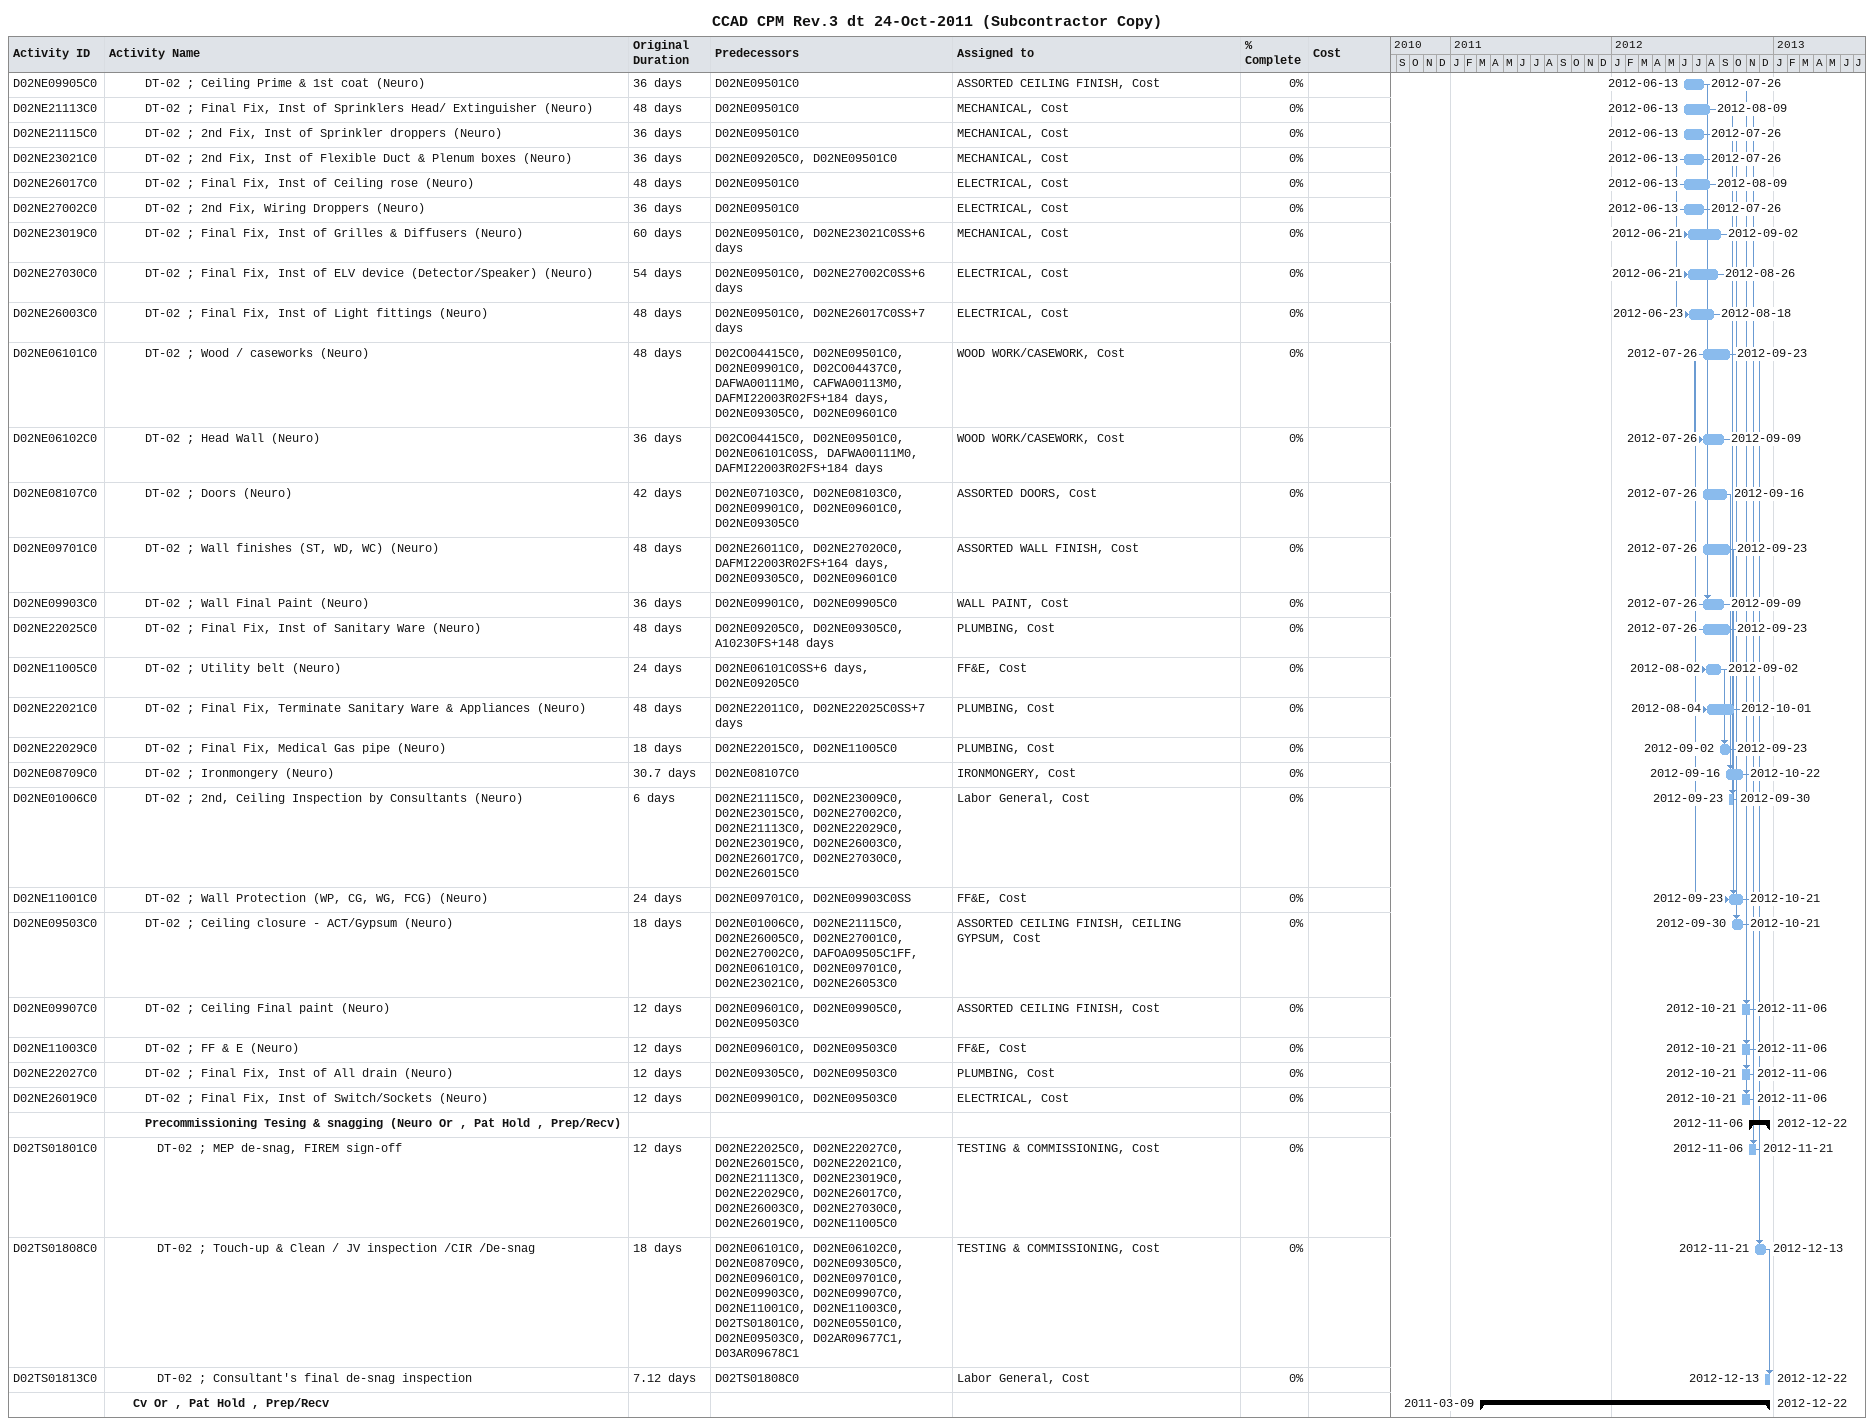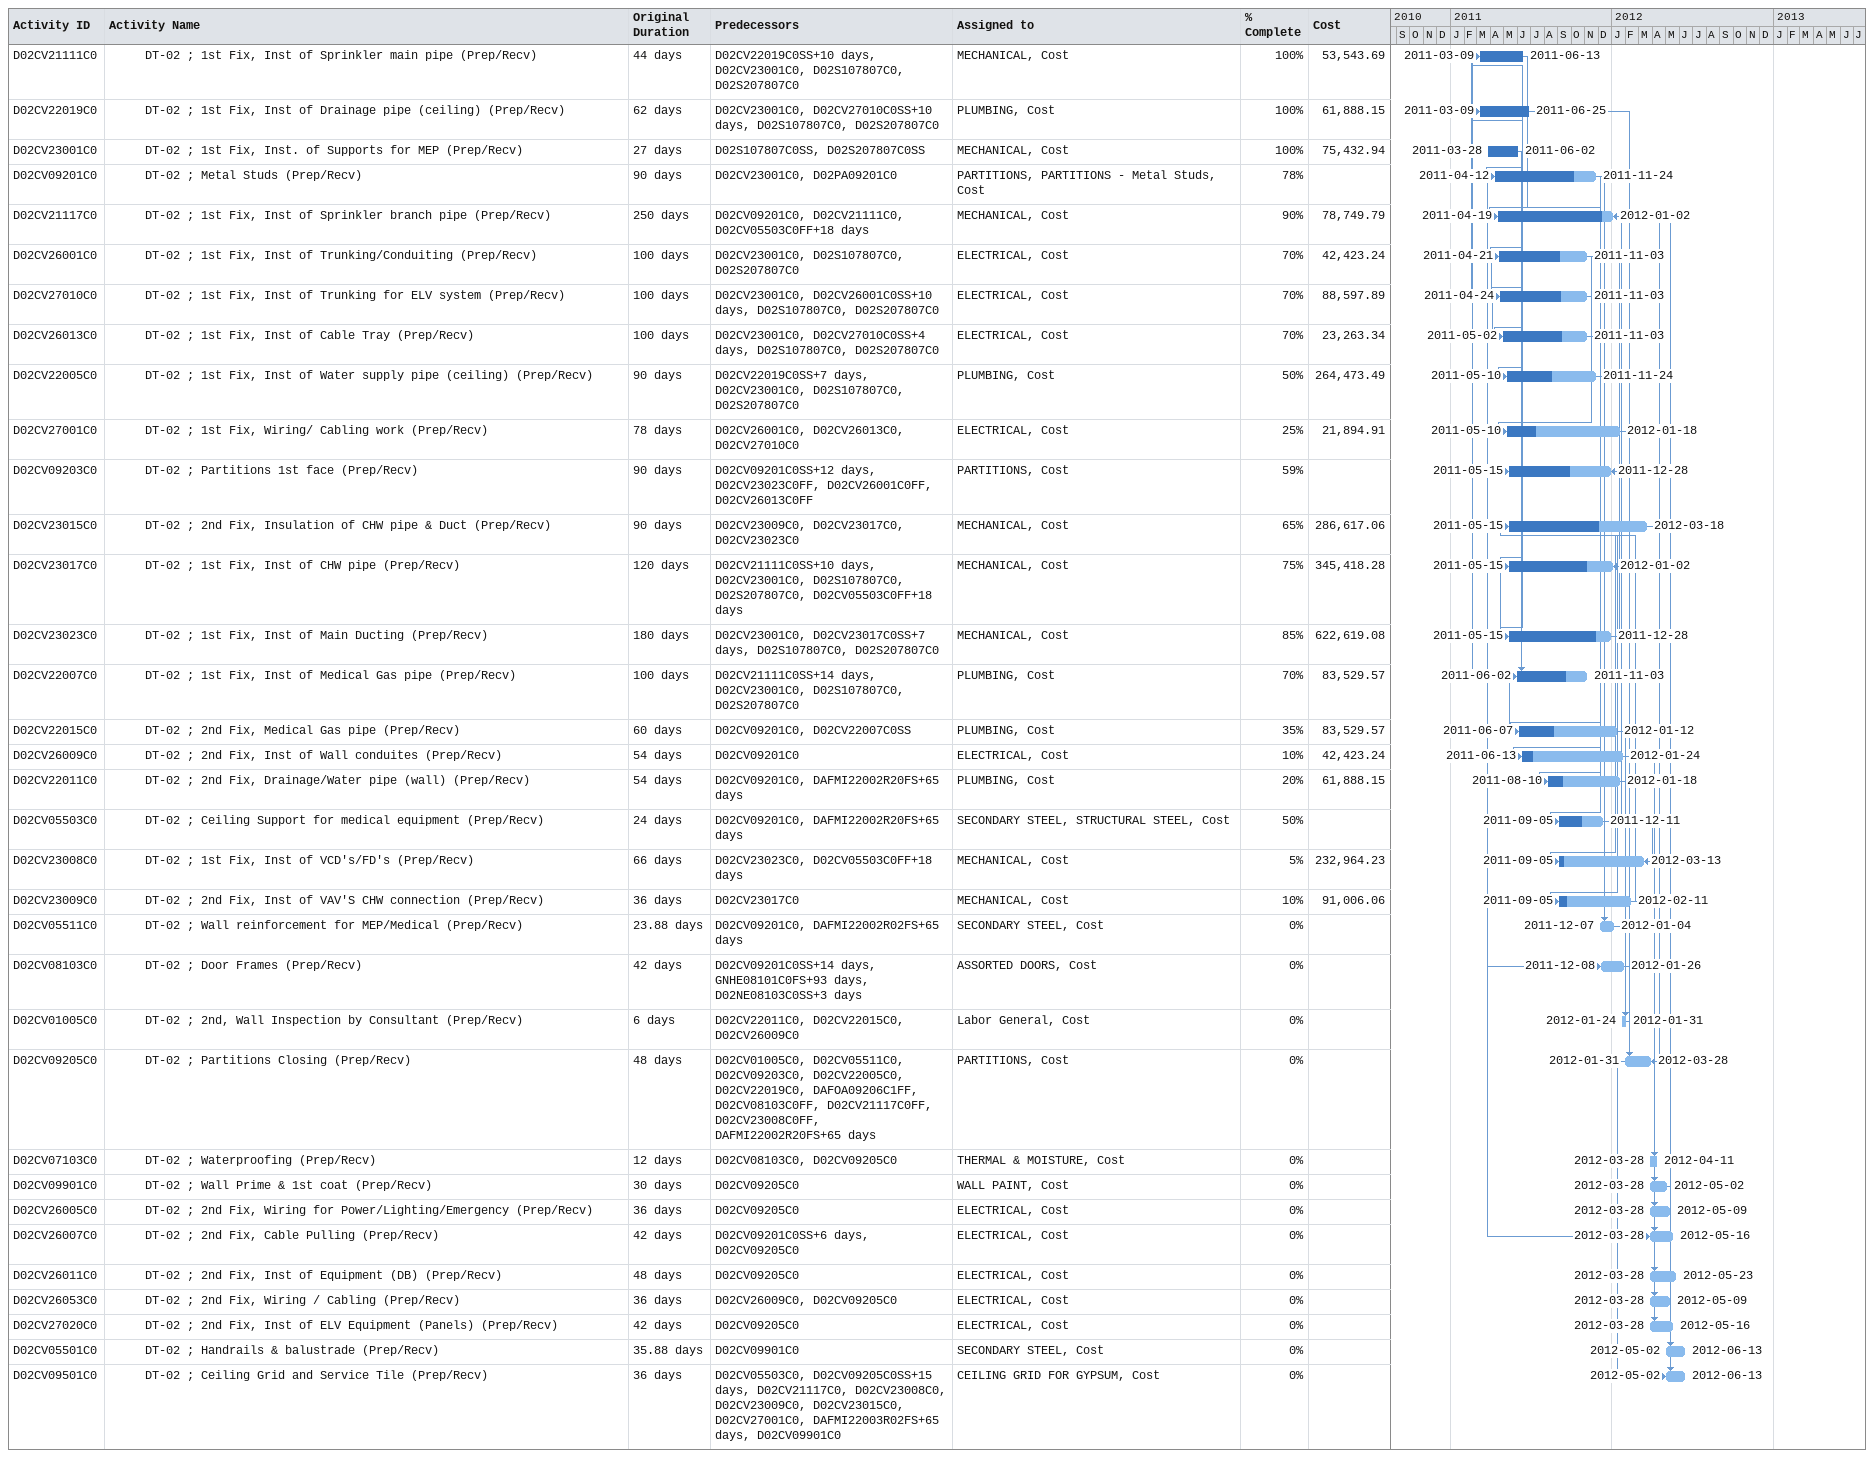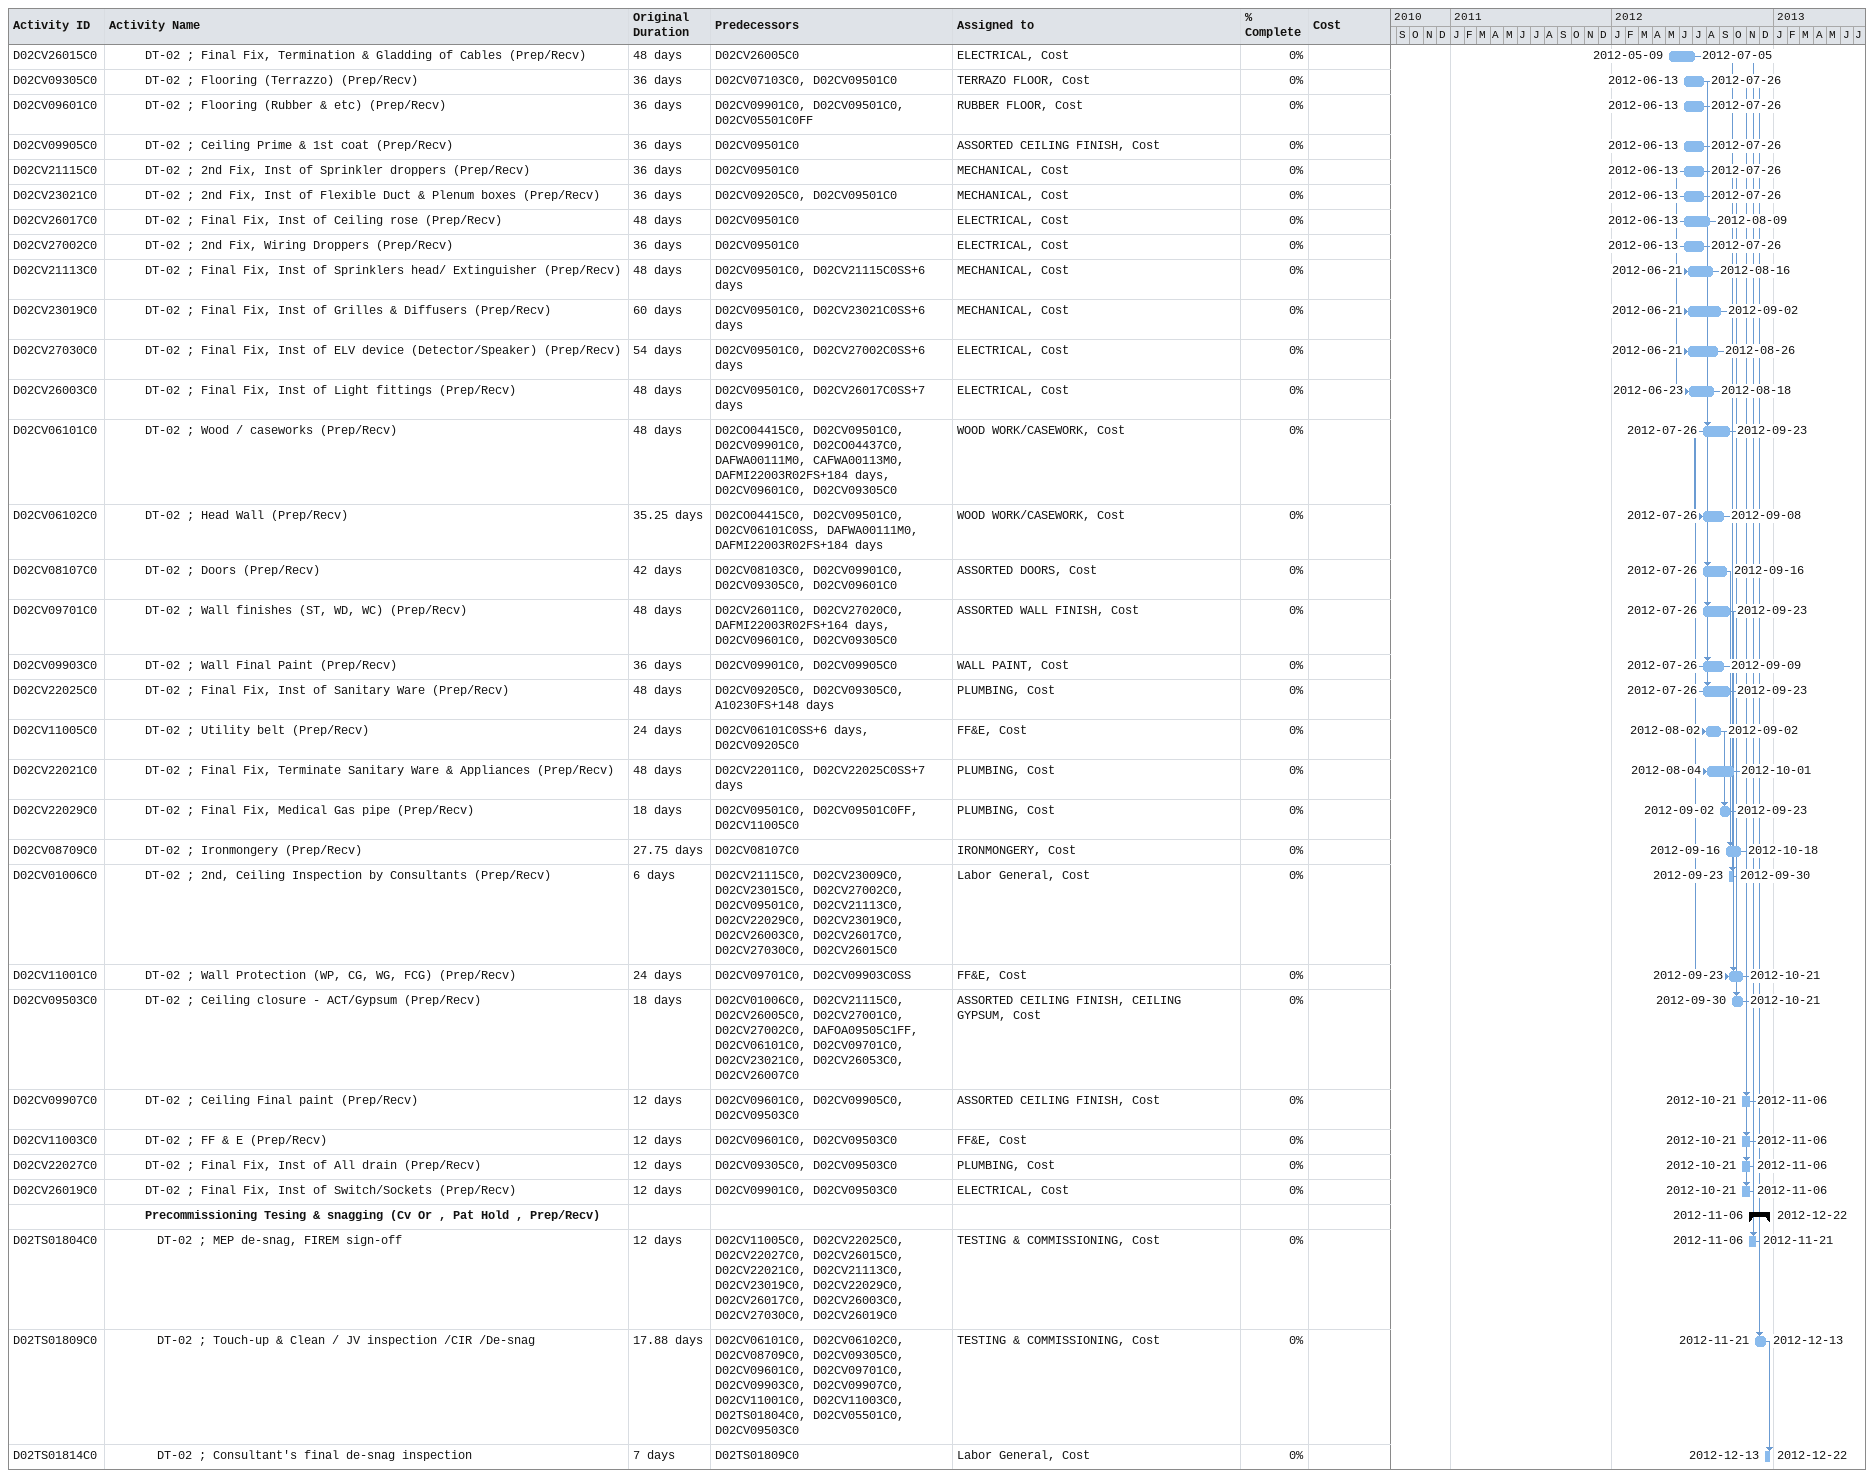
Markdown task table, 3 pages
CCAD CPM Rev.3 dt 24-Oct-2011 (Subcontractor Copy)

| ID | Level | Task | Original duration | Start | Finish | Predecessors | Resources | % complete | Cost |
|---|---|---|---|---|---|---|---|---|---|
| D02NE09905C0 | 4 | DT-02 ; Ceiling Prime & 1st coat (Neuro) | 36d | 2012-06-13 | 2012-07-26 | D02NE09501C0 | ASSORTED CEILING FINISH, Cost | 0 |  |
| D02NE21113C0 | 4 | DT-02 ; Final Fix, Inst of Sprinklers Head/ Extinguisher (Neuro) | 48d | 2012-06-13 | 2012-08-09 | D02NE09501C0 | MECHANICAL, Cost | 0 |  |
| D02NE21115C0 | 4 | DT-02 ; 2nd Fix, Inst of Sprinkler droppers (Neuro) | 36d | 2012-06-13 | 2012-07-26 | D02NE09501C0 | MECHANICAL, Cost | 0 |  |
| D02NE23021C0 | 4 | DT-02 ; 2nd Fix, Inst of Flexible Duct & Plenum boxes (Neuro) | 36d | 2012-06-13 | 2012-07-26 | D02NE09205C0, D02NE09501C0 | MECHANICAL, Cost | 0 |  |
| D02NE26017C0 | 4 | DT-02 ; Final Fix, Inst of Ceiling rose (Neuro) | 48d | 2012-06-13 | 2012-08-09 | D02NE09501C0 | ELECTRICAL, Cost | 0 |  |
| D02NE27002C0 | 4 | DT-02 ; 2nd Fix, Wiring Droppers (Neuro) | 36d | 2012-06-13 | 2012-07-26 | D02NE09501C0 | ELECTRICAL, Cost | 0 |  |
| D02NE23019C0 | 4 | DT-02 ; Final Fix, Inst of Grilles & Diffusers (Neuro) | 60d | 2012-06-21 | 2012-09-02 | D02NE09501C0, D02NE23021C0SS+6d | MECHANICAL, Cost | 0 |  |
| D02NE27030C0 | 4 | DT-02 ; Final Fix, Inst of ELV device (Detector/Speaker) (Neuro) | 54d | 2012-06-21 | 2012-08-26 | D02NE09501C0, D02NE27002C0SS+6d | ELECTRICAL, Cost | 0 |  |
| D02NE26003C0 | 4 | DT-02 ; Final Fix, Inst of Light fittings (Neuro) | 48d | 2012-06-23 | 2012-08-18 | D02NE09501C0, D02NE26017C0SS+7d | ELECTRICAL, Cost | 0 |  |
| D02NE06101C0 | 4 | DT-02 ; Wood / caseworks (Neuro) | 48d | 2012-07-26 | 2012-09-23 | D02CO04415C0, D02NE09501C0, D02NE09901C0, D02CO04437C0, DAFWA00111M0, CAFWA00113M0, DAFMI22003R02FS+184d, D02NE09305C0, D02NE09601C0 | WOOD WORK/CASEWORK, Cost | 0 |  |
| D02NE06102C0 | 4 | DT-02 ; Head Wall (Neuro) | 36d | 2012-07-26 | 2012-09-09 | D02CO04415C0, D02NE09501C0, D02NE06101C0SS, DAFWA00111M0, DAFMI22003R02FS+184d | WOOD WORK/CASEWORK, Cost | 0 |  |
| D02NE08107C0 | 4 | DT-02 ; Doors (Neuro) | 42d | 2012-07-26 | 2012-09-16 | D02NE07103C0, D02NE08103C0, D02NE09901C0, D02NE09601C0, D02NE09305C0 | ASSORTED DOORS, Cost | 0 |  |
| D02NE09701C0 | 4 | DT-02 ; Wall finishes (ST, WD, WC) (Neuro) | 48d | 2012-07-26 | 2012-09-23 | D02NE26011C0, D02NE27020C0, DAFMI22003R02FS+164d, D02NE09305C0, D02NE09601C0 | ASSORTED WALL FINISH, Cost | 0 |  |
| D02NE09903C0 | 4 | DT-02 ; Wall Final Paint (Neuro) | 36d | 2012-07-26 | 2012-09-09 | D02NE09901C0, D02NE09905C0 | WALL PAINT, Cost | 0 |  |
| D02NE22025C0 | 4 | DT-02 ; Final Fix, Inst of Sanitary Ware (Neuro) | 48d | 2012-07-26 | 2012-09-23 | D02NE09205C0, D02NE09305C0, A10230FS+148d | PLUMBING, Cost | 0 |  |
| D02NE11005C0 | 4 | DT-02 ; Utility belt (Neuro) | 24d | 2012-08-02 | 2012-09-02 | D02NE06101C0SS+6d, D02NE09205C0 | FF&E, Cost | 0 |  |
| D02NE22021C0 | 4 | DT-02 ; Final Fix, Terminate Sanitary Ware & Appliances (Neuro) | 48d | 2012-08-04 | 2012-10-01 | D02NE22011C0, D02NE22025C0SS+7d | PLUMBING, Cost | 0 |  |
| D02NE22029C0 | 4 | DT-02 ; Final Fix, Medical Gas pipe (Neuro) | 18d | 2012-09-02 | 2012-09-23 | D02NE22015C0, D02NE11005C0 | PLUMBING, Cost | 0 |  |
| D02NE08709C0 | 4 | DT-02 ; Ironmongery (Neuro) | 30.7d | 2012-09-16 | 2012-10-22 | D02NE08107C0 | IRONMONGERY, Cost | 0 |  |
| D02NE01006C0 | 4 | DT-02 ; 2nd, Ceiling Inspection by Consultants (Neuro) | 6d | 2012-09-23 | 2012-09-30 | D02NE21115C0, D02NE23009C0, D02NE23015C0, D02NE27002C0, D02NE21113C0, D02NE22029C0, D02NE23019C0, D02NE26003C0, D02NE26017C0, D02NE27030C0, D02NE26015C0 | Labor General, Cost | 0 |  |
| D02NE11001C0 | 4 | DT-02 ; Wall Protection (WP, CG, WG, FCG) (Neuro) | 24d | 2012-09-23 | 2012-10-21 | D02NE09701C0, D02NE09903C0SS | FF&E, Cost | 0 |  |
| D02NE09503C0 | 4 | DT-02 ; Ceiling closure - ACT/Gypsum (Neuro) | 18d | 2012-09-30 | 2012-10-21 | D02NE01006C0, D02NE21115C0, D02NE26005C0, D02NE27001C0, D02NE27002C0, DAFOA09505C1FF, D02NE06101C0, D02NE09701C0, D02NE23021C0, D02NE26053C0 | ASSORTED CEILING FINISH, CEILING GYPSUM, Cost | 0 |  |
| D02NE09907C0 | 4 | DT-02 ; Ceiling Final paint (Neuro) | 12d | 2012-10-21 | 2012-11-06 | D02NE09601C0, D02NE09905C0, D02NE09503C0 | ASSORTED CEILING FINISH, Cost | 0 |  |
| D02NE11003C0 | 4 | DT-02 ; FF & E (Neuro) | 12d | 2012-10-21 | 2012-11-06 | D02NE09601C0, D02NE09503C0 | FF&E, Cost | 0 |  |
| D02NE22027C0 | 4 | DT-02 ; Final Fix, Inst of All drain (Neuro) | 12d | 2012-10-21 | 2012-11-06 | D02NE09305C0, D02NE09503C0 | PLUMBING, Cost | 0 |  |
| D02NE26019C0 | 4 | DT-02 ; Final Fix, Inst of Switch/Sockets (Neuro) | 12d | 2012-10-21 | 2012-11-06 | D02NE09901C0, D02NE09503C0 | ELECTRICAL, Cost | 0 |  |
|  | 4 | **Precommissioning Tesing & snagging (Neuro Or , Pat Hold , Prep/Recv)** |  | 2012-11-06 | 2012-12-22 |  |  |  |  |
| D02TS01801C0 | 5 | DT-02 ; MEP de-snag, FIREM sign-off | 12d | 2012-11-06 | 2012-11-21 | D02NE22025C0, D02NE22027C0, D02NE26015C0, D02NE22021C0, D02NE21113C0, D02NE23019C0, D02NE22029C0, D02NE26017C0, D02NE26003C0, D02NE27030C0, D02NE26019C0, D02NE11005C0 | TESTING & COMMISSIONING, Cost | 0 |  |
| D02TS01808C0 | 5 | DT-02 ; Touch-up & Clean / JV inspection /CIR /De-snag | 18d | 2012-11-21 | 2012-12-13 | D02NE06101C0, D02NE06102C0, D02NE08709C0, D02NE09305C0, D02NE09601C0, D02NE09701C0, D02NE09903C0, D02NE09907C0, D02NE11001C0, D02NE11003C0, D02TS01801C0, D02NE05501C0, D02NE09503C0, D02AR09677C1, D03AR09678C1 | TESTING & COMMISSIONING, Cost | 0 |  |
| D02TS01813C0 | 5 | DT-02 ; Consultant's final de-snag inspection | 7.12d | 2012-12-13 | 2012-12-22 | D02TS01808C0 | Labor General, Cost | 0 |  |
|  | 3 | **Cv Or , Pat Hold , Prep/Recv** |  | 2011-03-09 | 2012-12-22 |  |  |  |  |
| D02CV21111C0 | 4 | DT-02 ; 1st Fix, Inst of Sprinkler main pipe (Prep/Recv) | 44d | 2011-03-09 | 2011-06-13 | D02CV22019C0SS+10d, D02CV23001C0, D02S107807C0, D02S207807C0 | MECHANICAL, Cost | 100 | 53543.69 |
| D02CV22019C0 | 4 | DT-02 ; 1st Fix, Inst of Drainage pipe (ceiling) (Prep/Recv) | 62d | 2011-03-09 | 2011-06-25 | D02CV23001C0, D02CV27010C0SS+10d, D02S107807C0, D02S207807C0 | PLUMBING, Cost | 100 | 61888.15 |
| D02CV23001C0 | 4 | DT-02 ; 1st Fix, Inst. of Supports for MEP (Prep/Recv) | 27d | 2011-03-28 | 2011-06-02 | D02S107807C0SS, D02S207807C0SS | MECHANICAL, Cost | 100 | 75432.94 |
| D02CV09201C0 | 4 | DT-02 ; Metal Studs (Prep/Recv) | 90d | 2011-04-12 | 2011-11-24 | D02CV23001C0, D02PA09201C0 | PARTITIONS, PARTITIONS - Metal Studs, Cost | 78 |  |
| D02CV21117C0 | 4 | DT-02 ; 1st Fix, Inst of Sprinkler branch pipe (Prep/Recv) | 250d | 2011-04-19 | 2012-01-02 | D02CV09201C0, D02CV21111C0, D02CV05503C0FF+18d | MECHANICAL, Cost | 90 | 78749.79 |
| D02CV26001C0 | 4 | DT-02 ; 1st Fix, Inst of Trunking/Conduiting (Prep/Recv) | 100d | 2011-04-21 | 2011-11-03 | D02CV23001C0, D02S107807C0, D02S207807C0 | ELECTRICAL, Cost | 70 | 42423.24 |
| D02CV27010C0 | 4 | DT-02 ; 1st Fix, Inst of Trunking for ELV system (Prep/Recv) | 100d | 2011-04-24 | 2011-11-03 | D02CV23001C0, D02CV26001C0SS+10d, D02S107807C0, D02S207807C0 | ELECTRICAL, Cost | 70 | 88597.89 |
| D02CV26013C0 | 4 | DT-02 ; 1st Fix, Inst of Cable Tray (Prep/Recv) | 100d | 2011-05-02 | 2011-11-03 | D02CV23001C0, D02CV27010C0SS+4d, D02S107807C0, D02S207807C0 | ELECTRICAL, Cost | 70 | 23263.34 |
| D02CV22005C0 | 4 | DT-02 ; 1st Fix, Inst of Water supply pipe (ceiling) (Prep/Recv) | 90d | 2011-05-10 | 2011-11-24 | D02CV22019C0SS+7d, D02CV23001C0, D02S107807C0, D02S207807C0 | PLUMBING, Cost | 50 | 264473.49 |
| D02CV27001C0 | 4 | DT-02 ; 1st Fix, Wiring/ Cabling work (Prep/Recv) | 78d | 2011-05-10 | 2012-01-18 | D02CV26001C0, D02CV26013C0, D02CV27010C0 | ELECTRICAL, Cost | 25 | 21894.91 |
| D02CV09203C0 | 4 | DT-02 ; Partitions 1st face (Prep/Recv) | 90d | 2011-05-15 | 2011-12-28 | D02CV09201C0SS+12d, D02CV23023C0FF, D02CV26001C0FF, D02CV26013C0FF | PARTITIONS, Cost | 59 |  |
| D02CV23015C0 | 4 | DT-02 ; 2nd Fix, Insulation of CHW pipe & Duct (Prep/Recv) | 90d | 2011-05-15 | 2012-03-18 | D02CV23009C0, D02CV23017C0, D02CV23023C0 | MECHANICAL, Cost | 65 | 286617.06 |
| D02CV23017C0 | 4 | DT-02 ; 1st Fix, Inst of CHW pipe (Prep/Recv) | 120d | 2011-05-15 | 2012-01-02 | D02CV21111C0SS+10d, D02CV23001C0, D02S107807C0, D02S207807C0, D02CV05503C0FF+18d | MECHANICAL, Cost | 75 | 345418.28 |
| D02CV23023C0 | 4 | DT-02 ; 1st Fix, Inst of Main Ducting (Prep/Recv) | 180d | 2011-05-15 | 2011-12-28 | D02CV23001C0, D02CV23017C0SS+7d, D02S107807C0, D02S207807C0 | MECHANICAL, Cost | 85 | 622619.08 |
| D02CV22007C0 | 4 | DT-02 ; 1st Fix, Inst of Medical Gas pipe (Prep/Recv) | 100d | 2011-06-02 | 2011-11-03 | D02CV21111C0SS+14d, D02CV23001C0, D02S107807C0, D02S207807C0 | PLUMBING, Cost | 70 | 83529.57 |
| D02CV22015C0 | 4 | DT-02 ; 2nd Fix, Medical Gas pipe (Prep/Recv) | 60d | 2011-06-07 | 2012-01-12 | D02CV09201C0, D02CV22007C0SS | PLUMBING, Cost | 35 | 83529.57 |
| D02CV26009C0 | 4 | DT-02 ; 2nd Fix, Inst of Wall conduites (Prep/Recv) | 54d | 2011-06-13 | 2012-01-24 | D02CV09201C0 | ELECTRICAL, Cost | 10 | 42423.24 |
| D02CV22011C0 | 4 | DT-02 ; 2nd Fix, Drainage/Water pipe (wall) (Prep/Recv) | 54d | 2011-08-10 | 2012-01-18 | D02CV09201C0, DAFMI22002R20FS+65d | PLUMBING, Cost | 20 | 61888.15 |
| D02CV05503C0 | 4 | DT-02 ; Ceiling Support for medical equipment (Prep/Recv) | 24d | 2011-09-05 | 2011-12-11 | D02CV09201C0, DAFMI22002R20FS+65d | SECONDARY STEEL, STRUCTURAL STEEL, Cost | 50 |  |
| D02CV23008C0 | 4 | DT-02 ; 1st Fix, Inst of VCD's/FD's (Prep/Recv) | 66d | 2011-09-05 | 2012-03-13 | D02CV23023C0, D02CV05503C0FF+18d | MECHANICAL, Cost | 5 | 232964.23 |
| D02CV23009C0 | 4 | DT-02 ; 2nd Fix, Inst of VAV'S CHW connection (Prep/Recv) | 36d | 2011-09-05 | 2012-02-11 | D02CV23017C0 | MECHANICAL, Cost | 10 | 91006.06 |
| D02CV05511C0 | 4 | DT-02 ; Wall reinforcement for MEP/Medical (Prep/Recv) | 23.88d | 2011-12-07 | 2012-01-04 | D02CV09201C0, DAFMI22002R02FS+65d | SECONDARY STEEL, Cost | 0 |  |
| D02CV08103C0 | 4 | DT-02 ; Door Frames (Prep/Recv) | 42d | 2011-12-08 | 2012-01-26 | D02CV09201C0SS+14d, GNHE08101C0FS+93d, D02NE08103C0SS+3d | ASSORTED DOORS, Cost | 0 |  |
| D02CV01005C0 | 4 | DT-02 ; 2nd, Wall Inspection by Consultant (Prep/Recv) | 6d | 2012-01-24 | 2012-01-31 | D02CV22011C0, D02CV22015C0, D02CV26009C0 | Labor General, Cost | 0 |  |
| D02CV09205C0 | 4 | DT-02 ; Partitions Closing (Prep/Recv) | 48d | 2012-01-31 | 2012-03-28 | D02CV01005C0, D02CV05511C0, D02CV09203C0, D02CV22005C0, D02CV22019C0, DAFOA09206C1FF, D02CV08103C0FF, D02CV21117C0FF, D02CV23008C0FF, DAFMI22002R20FS+65d | PARTITIONS, Cost | 0 |  |
| D02CV07103C0 | 4 | DT-02 ; Waterproofing (Prep/Recv) | 12d | 2012-03-28 | 2012-04-11 | D02CV08103C0, D02CV09205C0 | THERMAL & MOISTURE, Cost | 0 |  |
| D02CV09901C0 | 4 | DT-02 ; Wall Prime & 1st coat (Prep/Recv) | 30d | 2012-03-28 | 2012-05-02 | D02CV09205C0 | WALL PAINT, Cost | 0 |  |
| D02CV26005C0 | 4 | DT-02 ; 2nd Fix, Wiring for Power/Lighting/Emergency (Prep/Recv) | 36d | 2012-03-28 | 2012-05-09 | D02CV09205C0 | ELECTRICAL, Cost | 0 |  |
| D02CV26007C0 | 4 | DT-02 ; 2nd Fix, Cable Pulling (Prep/Recv) | 42d | 2012-03-28 | 2012-05-16 | D02CV09201C0SS+6d, D02CV09205C0 | ELECTRICAL, Cost | 0 |  |
| D02CV26011C0 | 4 | DT-02 ; 2nd Fix, Inst of Equipment (DB) (Prep/Recv) | 48d | 2012-03-28 | 2012-05-23 | D02CV09205C0 | ELECTRICAL, Cost | 0 |  |
| D02CV26053C0 | 4 | DT-02 ; 2nd Fix, Wiring / Cabling (Prep/Recv) | 36d | 2012-03-28 | 2012-05-09 | D02CV26009C0, D02CV09205C0 | ELECTRICAL, Cost | 0 |  |
| D02CV27020C0 | 4 | DT-02 ; 2nd Fix, Inst of ELV Equipment (Panels) (Prep/Recv) | 42d | 2012-03-28 | 2012-05-16 | D02CV09205C0 | ELECTRICAL, Cost | 0 |  |
| D02CV05501C0 | 4 | DT-02 ; Handrails & balustrade (Prep/Recv) | 35.88d | 2012-05-02 | 2012-06-13 | D02CV09901C0 | SECONDARY STEEL, Cost | 0 |  |
| D02CV09501C0 | 4 | DT-02 ; Ceiling Grid and Service Tile (Prep/Recv) | 36d | 2012-05-02 | 2012-06-13 | D02CV05503C0, D02CV09205C0SS+15d, D02CV21117C0, D02CV23008C0, D02CV23009C0, D02CV23015C0, D02CV27001C0, DAFMI22003R02FS+65d, D02CV09901C0 | CEILING GRID FOR GYPSUM, Cost | 0 |  |
| D02CV26015C0 | 4 | DT-02 ; Final Fix, Termination & Gladding of Cables (Prep/Recv) | 48d | 2012-05-09 | 2012-07-05 | D02CV26005C0 | ELECTRICAL, Cost | 0 |  |
| D02CV09305C0 | 4 | DT-02 ; Flooring (Terrazzo) (Prep/Recv) | 36d | 2012-06-13 | 2012-07-26 | D02CV07103C0, D02CV09501C0 | TERRAZO FLOOR, Cost | 0 |  |
| D02CV09601C0 | 4 | DT-02 ; Flooring (Rubber & etc) (Prep/Recv) | 36d | 2012-06-13 | 2012-07-26 | D02CV09901C0, D02CV09501C0, D02CV05501C0FF | RUBBER FLOOR, Cost | 0 |  |
| D02CV09905C0 | 4 | DT-02 ; Ceiling Prime & 1st coat (Prep/Recv) | 36d | 2012-06-13 | 2012-07-26 | D02CV09501C0 | ASSORTED CEILING FINISH, Cost | 0 |  |
| D02CV21115C0 | 4 | DT-02 ; 2nd Fix, Inst of Sprinkler droppers (Prep/Recv) | 36d | 2012-06-13 | 2012-07-26 | D02CV09501C0 | MECHANICAL, Cost | 0 |  |
| D02CV23021C0 | 4 | DT-02 ; 2nd Fix, Inst of Flexible Duct & Plenum boxes (Prep/Recv) | 36d | 2012-06-13 | 2012-07-26 | D02CV09205C0, D02CV09501C0 | MECHANICAL, Cost | 0 |  |
| D02CV26017C0 | 4 | DT-02 ; Final Fix, Inst of Ceiling rose (Prep/Recv) | 48d | 2012-06-13 | 2012-08-09 | D02CV09501C0 | ELECTRICAL, Cost | 0 |  |
| D02CV27002C0 | 4 | DT-02 ; 2nd Fix, Wiring Droppers (Prep/Recv) | 36d | 2012-06-13 | 2012-07-26 | D02CV09501C0 | ELECTRICAL, Cost | 0 |  |
| D02CV21113C0 | 4 | DT-02 ; Final Fix, Inst of Sprinklers head/ Extinguisher (Prep/Recv) | 48d | 2012-06-21 | 2012-08-16 | D02CV09501C0, D02CV21115C0SS+6d | MECHANICAL, Cost | 0 |  |
| D02CV23019C0 | 4 | DT-02 ; Final Fix, Inst of Grilles & Diffusers (Prep/Recv) | 60d | 2012-06-21 | 2012-09-02 | D02CV09501C0, D02CV23021C0SS+6d | MECHANICAL, Cost | 0 |  |
| D02CV27030C0 | 4 | DT-02 ; Final Fix, Inst of ELV device (Detector/Speaker) (Prep/Recv) | 54d | 2012-06-21 | 2012-08-26 | D02CV09501C0, D02CV27002C0SS+6d | ELECTRICAL, Cost | 0 |  |
| D02CV26003C0 | 4 | DT-02 ; Final Fix, Inst of Light fittings (Prep/Recv) | 48d | 2012-06-23 | 2012-08-18 | D02CV09501C0, D02CV26017C0SS+7d | ELECTRICAL, Cost | 0 |  |
| D02CV06101C0 | 4 | DT-02 ; Wood / caseworks (Prep/Recv) | 48d | 2012-07-26 | 2012-09-23 | D02CO04415C0, D02CV09501C0, D02CV09901C0, D02CO04437C0, DAFWA00111M0, CAFWA00113M0, DAFMI22003R02FS+184d, D02CV09601C0, D02CV09305C0 | WOOD WORK/CASEWORK, Cost | 0 |  |
| D02CV06102C0 | 4 | DT-02 ; Head Wall (Prep/Recv) | 35.25d | 2012-07-26 | 2012-09-08 | D02CO04415C0, D02CV09501C0, D02CV06101C0SS, DAFWA00111M0, DAFMI22003R02FS+184d | WOOD WORK/CASEWORK, Cost | 0 |  |
| D02CV08107C0 | 4 | DT-02 ; Doors (Prep/Recv) | 42d | 2012-07-26 | 2012-09-16 | D02CV08103C0, D02CV09901C0, D02CV09305C0, D02CV09601C0 | ASSORTED DOORS, Cost | 0 |  |
| D02CV09701C0 | 4 | DT-02 ; Wall finishes (ST, WD, WC) (Prep/Recv) | 48d | 2012-07-26 | 2012-09-23 | D02CV26011C0, D02CV27020C0, DAFMI22003R02FS+164d, D02CV09601C0, D02CV09305C0 | ASSORTED WALL FINISH, Cost | 0 |  |
| D02CV09903C0 | 4 | DT-02 ; Wall Final Paint (Prep/Recv) | 36d | 2012-07-26 | 2012-09-09 | D02CV09901C0, D02CV09905C0 | WALL PAINT, Cost | 0 |  |
| D02CV22025C0 | 4 | DT-02 ; Final Fix, Inst of Sanitary Ware (Prep/Recv) | 48d | 2012-07-26 | 2012-09-23 | D02CV09205C0, D02CV09305C0, A10230FS+148d | PLUMBING, Cost | 0 |  |
| D02CV11005C0 | 4 | DT-02 ; Utility belt (Prep/Recv) | 24d | 2012-08-02 | 2012-09-02 | D02CV06101C0SS+6d, D02CV09205C0 | FF&E, Cost | 0 |  |
| D02CV22021C0 | 4 | DT-02 ; Final Fix, Terminate Sanitary Ware & Appliances (Prep/Recv) | 48d | 2012-08-04 | 2012-10-01 | D02CV22011C0, D02CV22025C0SS+7d | PLUMBING, Cost | 0 |  |
| D02CV22029C0 | 4 | DT-02 ; Final Fix, Medical Gas pipe (Prep/Recv) | 18d | 2012-09-02 | 2012-09-23 | D02CV09501C0, D02CV09501C0FF, D02CV11005C0 | PLUMBING, Cost | 0 |  |
| D02CV08709C0 | 4 | DT-02 ; Ironmongery (Prep/Recv) | 27.75d | 2012-09-16 | 2012-10-18 | D02CV08107C0 | IRONMONGERY, Cost | 0 |  |
| D02CV01006C0 | 4 | DT-02 ; 2nd, Ceiling Inspection by Consultants (Prep/Recv) | 6d | 2012-09-23 | 2012-09-30 | D02CV21115C0, D02CV23009C0, D02CV23015C0, D02CV27002C0, D02CV09501C0, D02CV21113C0, D02CV22029C0, D02CV23019C0, D02CV26003C0, D02CV26017C0, D02CV27030C0, D02CV26015C0 | Labor General, Cost | 0 |  |
| D02CV11001C0 | 4 | DT-02 ; Wall Protection (WP, CG, WG, FCG) (Prep/Recv) | 24d | 2012-09-23 | 2012-10-21 | D02CV09701C0, D02CV09903C0SS | FF&E, Cost | 0 |  |
| D02CV09503C0 | 4 | DT-02 ; Ceiling closure - ACT/Gypsum (Prep/Recv) | 18d | 2012-09-30 | 2012-10-21 | D02CV01006C0, D02CV21115C0, D02CV26005C0, D02CV27001C0, D02CV27002C0, DAFOA09505C1FF, D02CV06101C0, D02CV09701C0, D02CV23021C0, D02CV26053C0, D02CV26007C0 | ASSORTED CEILING FINISH, CEILING GYPSUM, Cost | 0 |  |
| D02CV09907C0 | 4 | DT-02 ; Ceiling Final paint (Prep/Recv) | 12d | 2012-10-21 | 2012-11-06 | D02CV09601C0, D02CV09905C0, D02CV09503C0 | ASSORTED CEILING FINISH, Cost | 0 |  |
| D02CV11003C0 | 4 | DT-02 ; FF & E (Prep/Recv) | 12d | 2012-10-21 | 2012-11-06 | D02CV09601C0, D02CV09503C0 | FF&E, Cost | 0 |  |
| D02CV22027C0 | 4 | DT-02 ; Final Fix, Inst of All drain (Prep/Recv) | 12d | 2012-10-21 | 2012-11-06 | D02CV09305C0, D02CV09503C0 | PLUMBING, Cost | 0 |  |
| D02CV26019C0 | 4 | DT-02 ; Final Fix, Inst of Switch/Sockets (Prep/Recv) | 12d | 2012-10-21 | 2012-11-06 | D02CV09901C0, D02CV09503C0 | ELECTRICAL, Cost | 0 |  |
|  | 4 | **Precommissioning Tesing & snagging (Cv Or , Pat Hold , Prep/Recv)** |  | 2012-11-06 | 2012-12-22 |  |  |  |  |
| D02TS01804C0 | 5 | DT-02 ; MEP de-snag, FIREM sign-off | 12d | 2012-11-06 | 2012-11-21 | D02CV11005C0, D02CV22025C0, D02CV22027C0, D02CV26015C0, D02CV22021C0, D02CV21113C0, D02CV23019C0, D02CV22029C0, D02CV26017C0, D02CV26003C0, D02CV27030C0, D02CV26019C0 | TESTING & COMMISSIONING, Cost | 0 |  |
| D02TS01809C0 | 5 | DT-02 ; Touch-up & Clean / JV inspection /CIR /De-snag | 17.88d | 2012-11-21 | 2012-12-13 | D02CV06101C0, D02CV06102C0, D02CV08709C0, D02CV09305C0, D02CV09601C0, D02CV09701C0, D02CV09903C0, D02CV09907C0, D02CV11001C0, D02CV11003C0, D02TS01804C0, D02CV05501C0, D02CV09503C0 | TESTING & COMMISSIONING, Cost | 0 |  |
| D02TS01814C0 | 5 | DT-02 ; Consultant's final de-snag inspection | 7d | 2012-12-13 | 2012-12-22 | D02TS01809C0 | Labor General, Cost | 0 |  |
